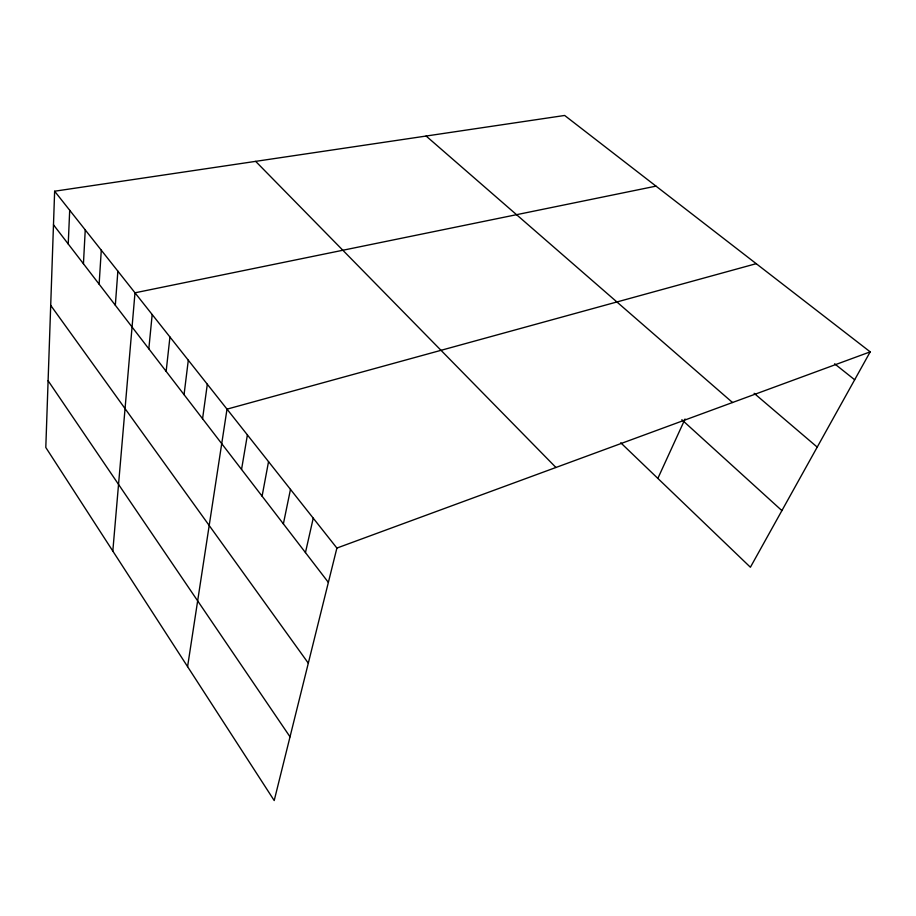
<?xml version="1.0" encoding="UTF-8"?>
<svg xmlns="http://www.w3.org/2000/svg" width="916" height="916" viewBox="0 0 916 916"><rect width="100%" height="100%" fill="white"/><g stroke="black" fill="none" stroke-linecap="round" stroke-linejoin="round"><path stroke-width="1.37" d="M54.639 191.215L45.8 447.477L274.205 800.538L336.893 548.066L54.639 191.215L564.657 115.462L870.2 351.858L750.399 567.244L620.739 442.783M68.231 243.988L69.696 210.256M83.436 263.774L85.245 229.916M99.123 284.189L101.287 250.194M115.324 305.257L117.866 271.147M112.817 551.077L134.996 292.811L656.005 186.131M148.827 348.836L152.182 314.531M166.151 371.369L169.941 336.996M184.059 394.659L188.307 360.217M202.562 418.749L207.325 384.251M187.585 666.642L227.008 409.143L756.227 263.671M241.549 469.45L247.4 434.917M262.091 496.174L268.537 461.653M283.376 523.872L290.475 489.384M305.452 552.588L313.238 518.17M657.848 478.404L685.053 419.013M336.893 548.066L870.2 351.858M834.613 363.801L854.674 379.774M754.131 393.308L817.221 447.111M426.123 136.037L732.514 402.513M681.847 419.734L781.898 510.613M255.656 161.365L555.943 467.481M53.483 224.798L328.375 582.404M50.701 305.349L308.314 663.173M48.101 380.724L290.029 736.83"/></g></svg>
